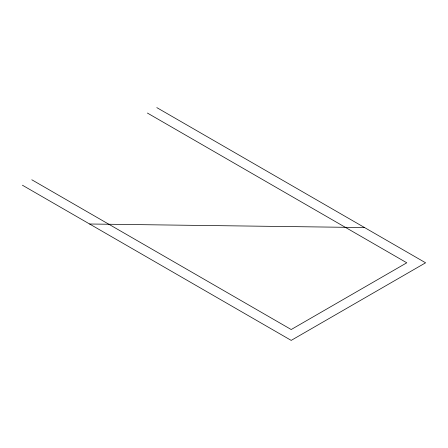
<?xml version="1.0" encoding="UTF-8"?>
<svg xmlns="http://www.w3.org/2000/svg" width="448" height="448" viewBox="0 0 448 448"><rect width="100%" height="100%" fill="white"/><g stroke="black" fill="none" stroke-linecap="round" stroke-linejoin="round"><path stroke-width="0.67" d="M89.6 224L364.549 227.55M156.8 107.61L425.6 262.797L291.2 340.39L22.4 185.203M147.392 113.042L406.784 262.797L291.2 329.532L31.808 179.771"/></g></svg>
